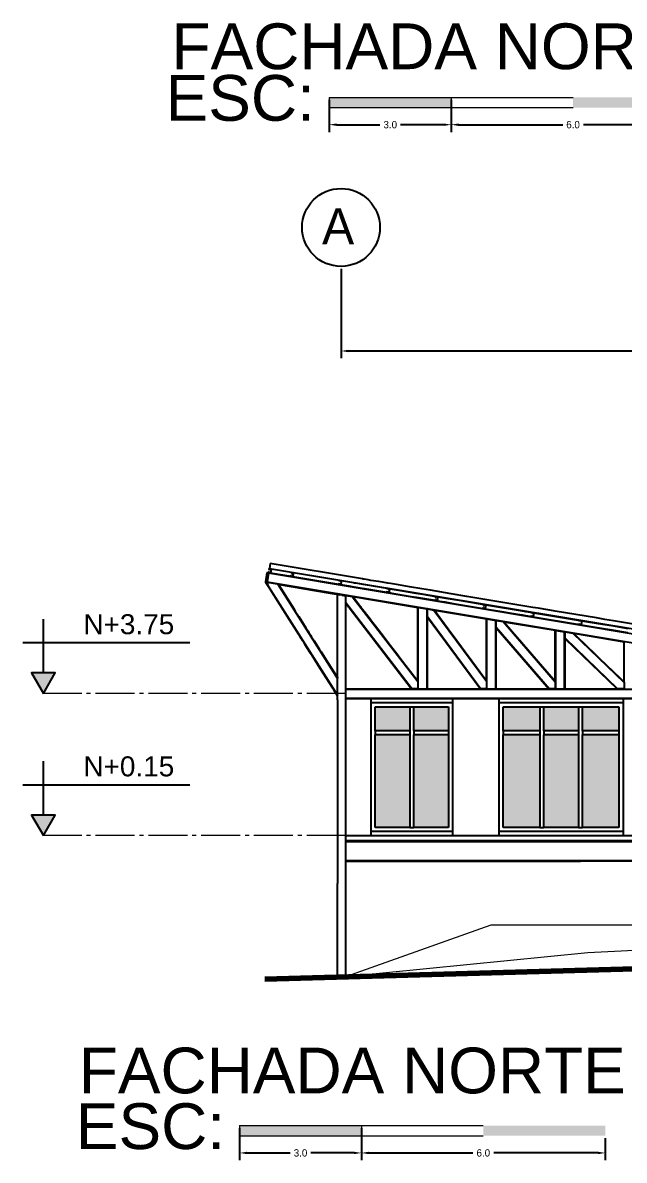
# Model space of a CAD drawing. Header units: metres. Extents: x -57 to 501, y 45 to 307.
# Drawn here: x 108.01 to 122.82, y 84.41 to 112.42 of the extents above; entities that cross this region are included whole.
import ezdxf

# ---------------------------------------------------------------- set-up
doc = ezdxf.new("R2010")
doc.units = ezdxf.units.M
doc.linetypes.add('ACAD_ISO04W100', pattern=[30, 24, -3, 0, -3])
doc.layers.add('Acotación', color=250, linetype='Continuous', lineweight=9)
doc.layers.add('Lámina', color=7, linetype='Continuous', lineweight=30)
doc.layers.add('atras', color=7, linetype='Continuous')
doc.styles.add('Anotativo', font='arial.ttf')
doc.dimstyles.get("Standard").update_dxf_attribs({"dimtxt": 0.18, "dimasz": 0.18, "dimexe": 0.18, "dimexo": 0.0625, "dimgap": 0.09, "dimtad": 0, "dimtih": 1, "dimtoh": 1, "dimdec": 1, "dimzin": 0, "dimdsep": 46, "dimtxsty": 'Standard', "dimcen": 0.09, "dimadec": 0, "dimazin": 0, "dimtfac": 1, "dimtdec": 1, "dimtofl": 0, "dimtmove": 0, "dimatfit": 3, "dimfxl": 1, "dimtolj": 1, "dimtzin": 0, "dimarcsym": 0})

# ---------------------------------------------------------------- blocks, each defined once
blk = doc.blocks.new('*D46')
at = {"layer": 'atras', "color": 0, "lineweight": -2, "transparency": 16777216}
for p, q in [((115.845, 106.359), (115.845, 104.159)), ((130.845, 106.359), (130.845, 104.159)), ((116.025, 104.339), (123.03, 104.339)), ((130.665, 104.339), (123.66, 104.339))]:
    blk.add_line(p, q, dxfattribs=at)
at = {"layer": 'atras', "color": 0, "transparency": 16777216}
for points in [[(116.025, 104.369), (116.025, 104.309), (115.845, 104.339)], [(130.665, 104.369), (130.665, 104.309), (130.845, 104.339)]]:
    blk.add_solid(points, dxfattribs=at)
at = {"layer": 'Defpoints', "color": 0, "transparency": 16777216}
for p in [(115.845, 106.422), (130.845, 106.422), (130.845, 104.339)]:
    blk.add_point(p, dxfattribs=at)
at = {"layer": 'atras', "color": 0, "transparency": 16777216, "insert": (123.345, 104.339), "char_height": 0.18, "attachment_point": 5}
blk.add_mtext('\\A1;15.0', dxfattribs=at)
blk = doc.blocks.new('*D88')
at = {"layer": 'Acotación', "color": 0, "lineweight": -2, "transparency": 16777216}
for p, q in [((115.557, 110.522), (115.557, 109.731)), ((118.557, 110.522), (118.557, 109.731)), ((115.737, 109.911), (116.802, 109.911)), ((118.377, 109.911), (117.312, 109.911))]:
    blk.add_line(p, q, dxfattribs=at)
at = {"layer": 'Acotación', "color": 0, "transparency": 16777216}
for points in [[(115.737, 109.941), (115.737, 109.881), (115.557, 109.911)], [(118.377, 109.941), (118.377, 109.881), (118.557, 109.911)]]:
    blk.add_solid(points, dxfattribs=at)
at = {"layer": 'Defpoints', "color": 0, "transparency": 16777216}
for p in [(115.557, 110.584), (118.557, 110.584), (118.557, 109.911)]:
    blk.add_point(p, dxfattribs=at)
at = {"layer": 'Acotación', "color": 0, "transparency": 16777216, "insert": (117.057, 109.911), "char_height": 0.18, "attachment_point": 5}
blk.add_mtext('\\A1;3.0', dxfattribs=at)
blk = doc.blocks.new('*D89')
at = {"layer": 'Acotación', "color": 0, "lineweight": -2, "transparency": 16777216}
for p, q in [((118.557, 110.272), (118.557, 109.731)), ((124.557, 110.272), (124.557, 109.731)), ((118.737, 109.911), (121.302, 109.911)), ((124.377, 109.911), (121.812, 109.911))]:
    blk.add_line(p, q, dxfattribs=at)
at = {"layer": 'Acotación', "color": 0, "transparency": 16777216}
for points in [[(118.737, 109.941), (118.737, 109.881), (118.557, 109.911)], [(124.377, 109.941), (124.377, 109.881), (124.557, 109.911)]]:
    blk.add_solid(points, dxfattribs=at)
at = {"layer": 'Defpoints', "color": 0, "transparency": 16777216}
for p in [(118.557, 110.334), (124.557, 110.334), (124.557, 109.911)]:
    blk.add_point(p, dxfattribs=at)
at = {"layer": 'Acotación', "color": 0, "transparency": 16777216, "insert": (121.557, 109.911), "char_height": 0.18, "attachment_point": 5}
blk.add_mtext('\\A1;6.0', dxfattribs=at)
blk = doc.blocks.new('*D90')
at = {"layer": 'Acotación', "color": 0, "lineweight": -2, "transparency": 16777216}
for p, q in [((113.348, 85.205), (113.348, 84.414)), ((116.348, 85.205), (116.348, 84.414)), ((113.528, 84.594), (114.593, 84.594)), ((116.168, 84.594), (115.103, 84.594))]:
    blk.add_line(p, q, dxfattribs=at)
at = {"layer": 'Acotación', "color": 0, "transparency": 16777216}
for points in [[(113.528, 84.624), (113.528, 84.564), (113.348, 84.594)], [(116.168, 84.624), (116.168, 84.564), (116.348, 84.594)]]:
    blk.add_solid(points, dxfattribs=at)
at = {"layer": 'Defpoints', "color": 0, "transparency": 16777216}
for p in [(113.348, 85.268), (116.348, 85.268), (116.348, 84.594)]:
    blk.add_point(p, dxfattribs=at)
at = {"layer": 'Acotación', "color": 0, "transparency": 16777216, "insert": (114.848, 84.594), "char_height": 0.18, "attachment_point": 5}
blk.add_mtext('\\A1;3.0', dxfattribs=at)
blk = doc.blocks.new('*D91')
at = {"layer": 'Acotación', "color": 0, "lineweight": -2, "transparency": 16777216}
for p, q in [((116.348, 84.955), (116.348, 84.414)), ((122.348, 84.955), (122.348, 84.414)), ((116.528, 84.594), (119.093, 84.594)), ((122.168, 84.594), (119.603, 84.594))]:
    blk.add_line(p, q, dxfattribs=at)
at = {"layer": 'Acotación', "color": 0, "transparency": 16777216}
for points in [[(116.528, 84.624), (116.528, 84.564), (116.348, 84.594)], [(122.168, 84.624), (122.168, 84.564), (122.348, 84.594)]]:
    blk.add_solid(points, dxfattribs=at)
at = {"layer": 'Defpoints', "color": 0, "transparency": 16777216}
for p in [(116.348, 85.018), (122.348, 85.018), (122.348, 84.594)]:
    blk.add_point(p, dxfattribs=at)
at = {"layer": 'Acotación', "color": 0, "transparency": 16777216, "insert": (119.348, 84.594), "char_height": 0.18, "attachment_point": 5}
blk.add_mtext('\\A1;6.0', dxfattribs=at)

msp = doc.modelspace()

# ---------------------------------------------------------------- hatches: boundary and pattern name
h = msp.add_hatch(color=256)
h.dxf.hatch_style = 1
h.set_gradient(color1=(147, 149, 152), name='HEMISPHERICAL')
h.paths.add_polyline_path([(117.537, 95.581), (116.687, 95.581), (116.687, 94.987), (117.537, 94.987)])
h.paths.add_polyline_path([(118.487, 95.581), (117.637, 95.581), (117.637, 94.987), (118.487, 94.987)])
h.paths.add_polyline_path([(117.537, 94.887), (116.687, 94.887), (116.687, 92.607), (117.537, 92.607)])
h.paths.add_polyline_path([(118.487, 94.887), (117.637, 94.887), (117.637, 92.607), (118.487, 92.607)])
h.paths.add_polyline_path([(120.737, 95.581), (119.837, 95.581), (119.837, 94.987), (120.737, 94.987)])
h.paths.add_polyline_path([(121.687, 95.581), (120.837, 95.581), (120.837, 94.987), (121.687, 94.987)])
h.paths.add_polyline_path([(122.687, 95.581), (121.787, 95.581), (121.787, 94.987), (122.687, 94.987)])
h.paths.add_polyline_path([(120.737, 94.887), (119.837, 94.887), (119.837, 92.607), (120.737, 92.607)])
h.paths.add_polyline_path([(121.687, 94.887), (120.837, 94.887), (120.837, 92.607), (121.687, 92.607)])
h.paths.add_polyline_path([(122.687, 94.887), (121.787, 94.887), (121.787, 92.607), (122.687, 92.607)])
h.paths.add_polyline_path([(124.937, 95.581), (124.037, 95.581), (124.037, 94.987), (124.937, 94.987)])
h.paths.add_polyline_path([(124.937, 94.887), (124.037, 94.887), (124.037, 92.607), (124.937, 92.607)])
h.paths.add_polyline_path([(125.887, 95.581), (125.037, 95.581), (125.037, 94.987), (125.887, 94.987)])
h.paths.add_polyline_path([(125.887, 94.887), (125.037, 94.887), (125.037, 92.607), (125.887, 92.607)])
h.paths.add_polyline_path([(126.887, 95.581), (125.987, 95.581), (125.987, 94.987), (126.887, 94.987)])
h.paths.add_polyline_path([(126.887, 94.887), (125.987, 94.887), (125.987, 92.607), (126.887, 92.607)])
h.paths.add_polyline_path([(129.087, 95.581), (128.237, 95.581), (128.237, 94.987), (129.087, 94.987)])
h.paths.add_polyline_path([(129.087, 94.887), (128.237, 94.887), (128.237, 92.607), (129.087, 92.607)])
h.paths.add_polyline_path([(130.037, 95.581), (129.187, 95.581), (129.187, 94.987), (130.037, 94.987)])
h.paths.add_polyline_path([(130.037, 94.887), (129.187, 94.887), (129.187, 92.607), (130.037, 92.607)])
at = {"layer": 'Acotación'}
h = msp.add_hatch(color=256, dxfattribs=at)
h.dxf.hatch_style = 1
h.paths.add_polyline_path([(118.557, 110.584), (115.557, 110.584), (115.557, 110.334), (118.557, 110.334)])
h.paths.add_polyline_path([(124.557, 110.584), (121.557, 110.584), (121.557, 110.334), (124.557, 110.334)])
h = msp.add_hatch(color=256, dxfattribs=at)
h.dxf.hatch_style = 1
h.paths.add_polyline_path([(116.348, 85.268), (113.348, 85.268), (113.348, 85.018), (116.348, 85.018)])
h.paths.add_polyline_path([(122.348, 85.268), (119.348, 85.268), (119.348, 85.018), (122.348, 85.018)])
at = {"layer": 'atras', "true_color": 0x939598}
h = msp.add_hatch(color=252, dxfattribs=at)
h.dxf.hatch_style = 1
h.paths.add_polyline_path([(108.812, 96.414), (108.227, 96.414), (108.52, 95.907)])
h = msp.add_hatch(color=252, dxfattribs=at)
h.dxf.hatch_style = 1
h.paths.add_polyline_path([(108.812, 92.914), (108.227, 92.914), (108.52, 92.407)])

# ---------------------------------------------------------------- linework, layer by layer
at = {"color": 251, "true_color": 0x636466}
for p, q in [((114.022, 98.873), (113.986, 98.655)), ((114.024, 98.882), (114.022, 98.873)), ((114.022, 98.873), (114.061, 98.866)), ((114.024, 98.882), (114.063, 98.876)), ((114.061, 98.866), (114.026, 98.655)), ((114.062, 98.873), (114.061, 98.866)), ((114.063, 98.876), (114.062, 98.873)), ((114.062, 98.873), (131.169, 96.021)), ((114.064, 98.882), (114.063, 98.876)), ((114.064, 98.882), (114.068, 98.907)), ((114.113, 98.874), (114.064, 98.882)), ((114.073, 98.906), (114.068, 98.907)), ((114.07, 98.886), (114.073, 98.906)), ((114.109, 98.88), (114.07, 98.886)), ((114.076, 98.956), (114.08, 98.981)), ((114.076, 98.956), (114.081, 98.955)), ((114.081, 98.987), (114.08, 98.981)), ((114.08, 98.981), (114.13, 98.973)), ((114.101, 99.105), (114.081, 98.987)), ((114.101, 99.105), (114.081, 98.987)), ((114.101, 99.105), (114.081, 98.987)), ((114.101, 99.105), (114.081, 98.987)), ((114.081, 98.987), (131.303, 96.116)), ((114.081, 98.955), (114.084, 98.975)), ((114.084, 98.975), (114.124, 98.969)), ((116.37, 98.727), (114.101, 99.105)), ((114.124, 98.969), (114.109, 98.88)), ((114.13, 98.973), (114.113, 98.874)), ((114.113, 98.874), (114.608, 98.792)), ((114.13, 98.973), (114.624, 98.89)), ((114.62, 98.866), (114.624, 98.89)), ((114.62, 98.866), (114.625, 98.865)), ((114.624, 98.89), (114.674, 98.882)), ((114.625, 98.865), (114.629, 98.884)), ((114.629, 98.884), (114.668, 98.878)), ((114.668, 98.878), (114.653, 98.789)), ((114.674, 98.882), (114.657, 98.783)), ((114.674, 98.882), (115.808, 98.693)), ((113.986, 98.655), (113.984, 98.646)), ((113.984, 98.646), (114.026, 98.639)), ((113.984, 98.645), (114.048, 98.546)), ((113.997, 98.643), (113.984, 98.645)), ((113.984, 98.645), (113.984, 98.645)), ((113.984, 98.645), (113.984, 98.645)), ((113.984, 98.645), (113.984, 98.645)), ((113.984, 98.645), (113.984, 98.645)), ((113.984, 98.645), (113.984, 98.645)), ((113.984, 98.645), (113.984, 98.645)), ((113.986, 98.655), (114.025, 98.649)), ((114.026, 98.638), (113.997, 98.643)), ((113.997, 98.643), (114.041, 98.575)), ((113.997, 98.643), (115.762, 95.863)), ((114.025, 98.649), (114.024, 98.646)), ((114.024, 98.646), (114.035, 98.644)), ((114.024, 98.646), (114.026, 98.639)), ((114.026, 98.655), (114.025, 98.649)), ((114.026, 98.655), (129.829, 96.021)), ((114.026, 98.639), (114.026, 98.638)), ((114.026, 98.638), (114.041, 98.575)), ((114.035, 98.644), (114.27, 98.605)), ((114.27, 98.605), (114.281, 98.603)), ((114.281, 98.603), (115.763, 98.356)), ((114.281, 98.603), (114.282, 98.596)), ((114.289, 98.594), (114.282, 98.596)), ((114.282, 98.596), (115.575, 98.38)), ((114.282, 98.596), (114.282, 98.596)), ((114.302, 98.592), (114.289, 98.594)), ((114.289, 98.594), (115.762, 96.274)), ((114.302, 98.592), (114.688, 97.984)), ((114.608, 98.792), (114.612, 98.816)), ((114.657, 98.783), (114.608, 98.792)), ((114.617, 98.815), (114.612, 98.816)), ((114.614, 98.796), (114.617, 98.815)), ((114.653, 98.789), (114.614, 98.796)), ((114.657, 98.783), (115.792, 98.594)), ((115.792, 98.594), (115.796, 98.619)), ((115.841, 98.586), (115.792, 98.594)), ((115.801, 98.618), (115.796, 98.619)), ((115.797, 98.598), (115.801, 98.618)), ((115.837, 98.592), (115.797, 98.598)), ((115.804, 98.668), (115.808, 98.693)), ((115.804, 98.668), (115.809, 98.667)), ((115.808, 98.693), (115.857, 98.685)), ((115.809, 98.667), (115.812, 98.687)), ((115.812, 98.687), (115.852, 98.681)), ((115.852, 98.681), (115.837, 98.592)), ((115.857, 98.685), (115.841, 98.586)), ((115.841, 98.586), (115.985, 98.562)), ((115.857, 98.685), (116.156, 98.635)), ((116.156, 98.635), (116.164, 98.634)), ((116.164, 98.634), (116.206, 98.627)), ((116.206, 98.627), (116.294, 98.612)), ((116.294, 98.612), (116.378, 98.598)), ((116.387, 98.724), (116.37, 98.727)), ((116.378, 98.598), (116.543, 98.57)), ((116.416, 98.719), (116.387, 98.724)), ((116.516, 98.702), (116.416, 98.719)), ((116.576, 98.692), (116.516, 98.702)), ((116.765, 98.661), (116.576, 98.692)), ((116.868, 98.644), (116.765, 98.661)), ((116.998, 98.622), (116.868, 98.644)), ((117.062, 98.611), (116.998, 98.622)), ((117.256, 98.579), (117.062, 98.611)), ((114.041, 98.575), (114.048, 98.546)), ((114.048, 98.546), (114.469, 97.881)), ((115.575, 98.38), (115.627, 98.372)), ((115.627, 98.372), (115.683, 98.362)), ((115.683, 98.362), (115.762, 98.349)), ((115.762, 98.349), (115.763, 98.356)), ((115.762, 98.346), (115.762, 98.349)), ((115.762, 98.346), (115.762, 98.346)), ((115.762, 98.304), (115.762, 98.346)), ((115.762, 98.346), (115.802, 98.339)), ((115.762, 98.252), (115.762, 98.304)), ((115.964, 98.322), (115.763, 98.356)), ((115.812, 98.337), (115.802, 98.339)), ((115.802, 98.339), (115.802, 98.339)), ((115.862, 98.329), (115.812, 98.337)), ((115.862, 98.329), (115.962, 98.312)), ((115.962, 98.312), (115.964, 98.322)), ((115.962, 98.144), (115.962, 98.312)), ((115.964, 98.322), (116.123, 98.296)), ((115.985, 98.562), (115.988, 98.562)), ((115.988, 98.562), (116.039, 98.553)), ((116.039, 98.553), (116.118, 98.54)), ((116.118, 98.54), (116.22, 98.523)), ((116.22, 98.523), (116.367, 98.498)), ((116.367, 98.498), (116.531, 98.471)), ((116.531, 98.471), (116.629, 98.455)), ((116.543, 98.57), (116.68, 98.548)), ((116.629, 98.455), (116.727, 98.438)), ((116.68, 98.548), (116.792, 98.529)), ((116.727, 98.438), (116.872, 98.414)), ((116.792, 98.529), (116.875, 98.515)), ((116.872, 98.414), (116.975, 98.397)), ((116.875, 98.515), (116.992, 98.496)), ((116.975, 98.397), (116.979, 98.422)), ((117.025, 98.389), (116.975, 98.397)), ((116.984, 98.421), (116.979, 98.422)), ((116.981, 98.401), (116.984, 98.421)), ((117.013, 98.396), (116.981, 98.401)), ((116.988, 98.471), (116.992, 98.496)), ((116.988, 98.471), (116.993, 98.47)), ((116.992, 98.496), (117.041, 98.487)), ((116.993, 98.47), (116.996, 98.49)), ((116.996, 98.49), (117.034, 98.484)), ((117.021, 98.395), (117.013, 98.396)), ((117.022, 98.4), (117.021, 98.395)), ((117.035, 98.483), (117.022, 98.4)), ((117.027, 98.403), (117.025, 98.389)), ((117.025, 98.389), (117.139, 98.37)), ((117.041, 98.486), (117.027, 98.403)), ((117.034, 98.484), (117.035, 98.483)), ((117.041, 98.487), (117.041, 98.486)), ((117.041, 98.487), (117.043, 98.487)), ((117.043, 98.487), (117.157, 98.468)), ((117.139, 98.37), (117.567, 98.298)), ((117.157, 98.468), (117.313, 98.442)), ((117.347, 98.564), (117.256, 98.579)), ((117.313, 98.442), (117.686, 98.38)), ((117.532, 98.533), (117.347, 98.564)), ((117.835, 98.482), (117.532, 98.533)), ((117.686, 98.38), (117.857, 98.351)), ((118.046, 98.447), (117.835, 98.482)), ((117.857, 98.351), (118.176, 98.298)), ((118.559, 98.362), (118.046, 98.447)), ((118.941, 98.298), (118.559, 98.362)), ((115.762, 98.076), (115.762, 98.252)), ((115.762, 98.06), (115.762, 98.076)), ((115.762, 97.938), (115.762, 98.06)), ((115.962, 98.128), (115.962, 98.144)), ((115.962, 98.144), (117.595, 96.021)), ((115.962, 96.021), (115.962, 98.128)), ((115.962, 98.128), (116.032, 98.037)), ((116.032, 98.037), (116.042, 98.024)), ((116.123, 98.296), (117.735, 96.202)), ((116.123, 98.296), (116.137, 98.293)), ((116.137, 98.293), (117.735, 98.027)), ((116.137, 98.293), (116.143, 98.286)), ((116.143, 98.286), (116.151, 98.276)), ((116.151, 98.276), (116.173, 98.247)), ((116.173, 98.247), (116.226, 98.178)), ((116.226, 98.178), (116.25, 98.147)), ((116.25, 98.147), (116.325, 98.05)), ((116.325, 98.05), (116.336, 98.035)), ((116.336, 98.035), (116.413, 97.935)), ((117.567, 98.298), (117.706, 98.275)), ((117.706, 98.275), (118.159, 98.2)), ((117.744, 98.026), (117.735, 98.027)), ((117.735, 98.02), (117.735, 98.027)), ((117.744, 96.021), (117.744, 98.026)), ((117.744, 98.026), (117.965, 97.989)), ((118.159, 98.2), (118.163, 98.224)), ((118.208, 98.191), (118.159, 98.2)), ((118.168, 98.224), (118.163, 98.224)), ((118.165, 98.204), (118.168, 98.224)), ((118.204, 98.197), (118.165, 98.204)), ((118.171, 98.274), (118.176, 98.298)), ((118.171, 98.274), (118.176, 98.273)), ((118.176, 98.298), (118.225, 98.29)), ((118.176, 98.273), (118.18, 98.293)), ((118.18, 98.293), (118.219, 98.286)), ((118.219, 98.286), (118.204, 98.197)), ((118.225, 98.29), (118.208, 98.191)), ((118.208, 98.191), (118.401, 98.159)), ((118.225, 98.29), (118.471, 98.249)), ((118.401, 98.159), (118.602, 98.126)), ((118.471, 98.249), (118.752, 98.202)), ((118.602, 98.126), (119.343, 98.002)), ((118.752, 98.202), (119.359, 98.101)), ((120.568, 98.027), (118.941, 98.298)), ((119.343, 98.002), (119.347, 98.027)), ((119.352, 98.026), (119.347, 98.027)), ((119.348, 98.007), (119.352, 98.026)), ((119.355, 98.076), (119.359, 98.101)), ((119.355, 98.076), (119.36, 98.076)), ((119.359, 98.101), (119.408, 98.093)), ((119.36, 98.076), (119.363, 98.095)), ((119.363, 98.095), (119.403, 98.089)), ((119.403, 98.089), (119.388, 98)), ((119.408, 98.093), (119.392, 97.994)), ((119.408, 98.093), (120.355, 97.935)), ((120.7, 98.005), (120.568, 98.027)), ((114.469, 97.881), (114.482, 97.861)), ((114.482, 97.861), (114.491, 97.846)), ((114.491, 97.846), (114.569, 97.724)), ((114.688, 97.984), (114.701, 97.964)), ((114.701, 97.964), (114.702, 97.962)), ((114.702, 97.962), (114.719, 97.935)), ((114.719, 97.935), (114.784, 97.833)), ((114.784, 97.833), (114.803, 97.804)), ((114.803, 97.804), (114.911, 97.633)), ((115.762, 97.935), (115.762, 97.938)), ((115.762, 97.938), (115.762, 97.938)), ((115.762, 97.735), (115.762, 97.935)), ((116.042, 98.024), (117.583, 96.021)), ((116.413, 97.935), (116.559, 97.746)), ((116.559, 97.746), (116.598, 97.694)), ((117.735, 96.218), (117.735, 98.02)), ((117.965, 96.021), (117.965, 97.989)), ((117.975, 97.987), (117.965, 97.989)), ((117.975, 97.802), (117.967, 97.796)), ((117.967, 97.796), (117.975, 97.785)), ((117.975, 97.802), (117.975, 97.987)), ((117.975, 97.987), (118.131, 97.961)), ((117.975, 97.802), (119.29, 96.021)), ((117.975, 97.785), (117.975, 97.802)), ((117.975, 97.785), (119.278, 96.021)), ((117.975, 97.748), (117.975, 97.785)), ((117.975, 97.731), (117.975, 97.748)), ((118.131, 97.961), (119.427, 96.207)), ((118.131, 97.961), (118.145, 97.959)), ((118.145, 97.959), (119.427, 97.745)), ((118.145, 97.959), (118.15, 97.951)), ((118.15, 97.951), (118.162, 97.935)), ((118.162, 97.935), (118.179, 97.913)), ((118.179, 97.913), (118.191, 97.897)), ((118.191, 97.897), (118.484, 97.5)), ((119.392, 97.994), (119.343, 98.002)), ((119.388, 98), (119.348, 98.007)), ((119.392, 97.994), (119.747, 97.935)), ((119.437, 97.743), (119.427, 97.745)), ((119.427, 97.738), (119.427, 97.745)), ((119.747, 97.935), (120.13, 97.871)), ((120.13, 97.871), (120.301, 97.843)), ((120.301, 97.843), (120.478, 97.813)), ((120.355, 97.935), (120.389, 97.929)), ((120.389, 97.929), (120.517, 97.908)), ((120.478, 97.813), (120.526, 97.805)), ((120.517, 97.908), (120.543, 97.904)), ((120.526, 97.805), (120.531, 97.83)), ((120.576, 97.797), (120.526, 97.805)), ((120.535, 97.829), (120.531, 97.83)), ((120.532, 97.809), (120.535, 97.829)), ((120.572, 97.803), (120.532, 97.809)), ((120.539, 97.879), (120.543, 97.904)), ((120.539, 97.879), (120.544, 97.878)), ((120.543, 97.904), (120.592, 97.896)), ((120.544, 97.878), (120.547, 97.898)), ((120.547, 97.898), (120.564, 97.895)), ((120.564, 97.895), (120.586, 97.891)), ((120.586, 97.891), (120.572, 97.803)), ((120.592, 97.896), (120.576, 97.797)), ((120.576, 97.797), (121.665, 97.615)), ((120.592, 97.896), (121.727, 97.706)), ((120.746, 97.997), (120.7, 98.005)), ((121.078, 97.942), (120.746, 97.997)), ((121.12, 97.935), (121.078, 97.942)), ((122.133, 97.766), (121.12, 97.935)), ((122.338, 97.732), (122.133, 97.766)), ((114.569, 97.724), (114.607, 97.664)), ((114.607, 97.664), (114.698, 97.52)), ((114.698, 97.52), (114.795, 97.368)), ((114.911, 97.633), (114.982, 97.522)), ((114.982, 97.522), (115.029, 97.447)), ((115.762, 97.723), (115.762, 97.735)), ((115.762, 97.429), (115.762, 97.723)), ((116.598, 97.694), (116.69, 97.575)), ((116.69, 97.575), (116.891, 97.314)), ((117.975, 97.665), (117.975, 97.731)), ((117.975, 97.385), (117.975, 97.665)), ((118.484, 97.5), (118.608, 97.331)), ((119.427, 96.223), (119.427, 97.738)), ((119.437, 96.021), (119.437, 97.743)), ((119.437, 97.743), (119.657, 97.707)), ((119.657, 96.021), (119.657, 97.707)), ((119.667, 97.705), (119.657, 97.707)), ((119.667, 97.536), (119.667, 97.705)), ((119.667, 97.705), (119.837, 97.677)), ((119.667, 97.521), (119.667, 97.536)), ((119.667, 97.536), (120.974, 96.021)), ((119.667, 97.521), (120.961, 96.021)), ((119.667, 97.49), (119.667, 97.521)), ((119.667, 97.475), (119.667, 97.49)), ((119.667, 97.041), (119.667, 97.475)), ((119.837, 97.677), (121.12, 96.19)), ((119.837, 97.677), (119.852, 97.674)), ((119.852, 97.674), (121.12, 97.463)), ((119.852, 97.674), (119.859, 97.666)), ((119.859, 97.666), (120.069, 97.423)), ((121.665, 97.615), (121.71, 97.608)), ((121.71, 97.608), (121.714, 97.631)), ((121.759, 97.6), (121.71, 97.608)), ((121.717, 97.632), (121.714, 97.633)), ((121.714, 97.631), (121.714, 97.633)), ((121.716, 97.612), (121.719, 97.632)), ((121.755, 97.605), (121.716, 97.612)), ((121.719, 97.632), (121.717, 97.632)), ((121.722, 97.682), (121.727, 97.706)), ((121.722, 97.682), (121.727, 97.681)), ((121.727, 97.706), (121.776, 97.698)), ((121.727, 97.681), (121.731, 97.701)), ((121.731, 97.701), (121.77, 97.694)), ((121.762, 97.647), (121.755, 97.605)), ((121.768, 97.648), (121.759, 97.6)), ((121.759, 97.6), (122.053, 97.551)), ((121.77, 97.694), (121.762, 97.647)), ((121.776, 97.698), (121.768, 97.648)), ((121.776, 97.698), (121.872, 97.682)), ((121.872, 97.682), (122.179, 97.631)), ((122.053, 97.551), (122.466, 97.482)), ((122.179, 97.631), (122.506, 97.577)), ((122.556, 97.696), (122.338, 97.732)), ((122.466, 97.482), (122.894, 97.411)), ((122.506, 97.577), (122.91, 97.509)), ((123.705, 97.504), (122.556, 97.696)), ((114.795, 97.368), (114.83, 97.313)), ((114.83, 97.313), (114.862, 97.263)), ((114.862, 97.263), (114.892, 97.214)), ((114.892, 97.214), (114.911, 97.185)), ((114.911, 97.185), (114.958, 97.111)), ((115.029, 97.447), (115.054, 97.407)), ((115.054, 97.407), (115.098, 97.338)), ((115.098, 97.338), (115.114, 97.313)), ((115.114, 97.313), (115.185, 97.201)), ((115.185, 97.201), (115.318, 96.991)), ((115.762, 97.235), (115.762, 97.429)), ((115.762, 96.935), (115.762, 97.235)), ((116.891, 97.314), (117.031, 97.133)), ((117.975, 97.14), (117.975, 97.385)), ((118.608, 97.331), (118.901, 96.935)), ((120.069, 97.423), (120.287, 97.171)), ((121.12, 97.463), (121.129, 97.461)), ((121.12, 97.456), (121.12, 97.463)), ((121.12, 96.205), (121.12, 97.456)), ((121.129, 96.021), (121.129, 97.461)), ((121.129, 97.461), (121.35, 97.425)), ((121.35, 96.021), (121.35, 97.425)), ((121.35, 97.425), (121.36, 97.423)), ((121.36, 97.27), (121.36, 97.423)), ((121.36, 97.423), (121.551, 97.391)), ((121.36, 97.256), (121.36, 97.27)), ((121.36, 97.27), (122.653, 96.021)), ((121.36, 97.256), (122.639, 96.021)), ((121.36, 97.231), (121.36, 97.256)), ((121.36, 97.218), (121.36, 97.231)), ((121.36, 97.109), (121.36, 97.218)), ((121.551, 97.391), (122.812, 96.175)), ((121.551, 97.391), (121.568, 97.388)), ((121.568, 97.388), (122.812, 97.181)), ((121.568, 97.388), (121.577, 97.38)), ((121.577, 97.38), (121.66, 97.3)), ((121.66, 97.3), (122.093, 96.882)), ((114.958, 97.111), (115.07, 96.935)), ((115.07, 96.935), (115.109, 96.873)), ((115.318, 96.991), (115.354, 96.935)), ((115.354, 96.935), (115.412, 96.843)), ((115.762, 96.778), (115.762, 96.935)), ((117.031, 97.133), (117.183, 96.935)), ((117.183, 96.935), (117.218, 96.889)), ((117.975, 96.935), (117.975, 97.14)), ((117.975, 96.219), (117.975, 96.935)), ((118.901, 96.935), (119.065, 96.713)), ((119.667, 96.971), (119.667, 97.041)), ((119.667, 96.031), (119.667, 96.971)), ((120.287, 97.171), (120.701, 96.69)), ((121.36, 96.613), (121.36, 97.109)), ((122.812, 97.181), (122.822, 97.179)), ((122.812, 97.174), (122.812, 97.181)), ((122.812, 96.188), (122.812, 97.174)), ((115.109, 96.873), (115.113, 96.867)), ((115.113, 96.867), (115.126, 96.846)), ((115.126, 96.846), (115.325, 96.533)), ((115.412, 96.843), (115.537, 96.647)), ((115.537, 96.647), (115.758, 96.299)), ((115.762, 96.767), (115.762, 96.778)), ((115.762, 96.307), (115.762, 96.767)), ((117.218, 96.889), (117.304, 96.778)), ((117.304, 96.778), (117.695, 96.27)), ((119.065, 96.713), (119.387, 96.277)), ((120.701, 96.69), (120.91, 96.448)), ((122.093, 96.882), (122.211, 96.768)), ((122.211, 96.768), (122.716, 96.281)), ((115.325, 96.533), (115.633, 96.048)), ((120.91, 96.448), (121.08, 96.251)), ((121.36, 96.021), (121.36, 96.613)), ((115.758, 96.299), (115.762, 96.292)), ((115.762, 96.292), (115.762, 96.307)), ((115.762, 96.274), (115.762, 96.292)), ((115.762, 95.863), (115.762, 96.274)), ((117.695, 96.27), (117.704, 96.257)), ((117.704, 96.257), (117.735, 96.218)), ((117.735, 96.218), (117.735, 96.202)), ((117.735, 96.202), (117.735, 96.021)), ((117.975, 96.021), (117.975, 96.219)), ((119.387, 96.277), (119.397, 96.264)), ((119.397, 96.264), (119.427, 96.223)), ((119.427, 96.223), (119.427, 96.207)), ((119.427, 96.207), (119.427, 96.021)), ((121.08, 96.251), (121.089, 96.24)), ((121.089, 96.24), (121.12, 96.205)), ((121.12, 96.205), (121.12, 96.19)), ((121.12, 96.19), (121.12, 96.021)), ((122.716, 96.281), (122.772, 96.227)), ((122.772, 96.227), (122.782, 96.217)), ((122.782, 96.217), (122.812, 96.188)), ((122.812, 96.188), (122.812, 96.175)), ((122.812, 96.175), (122.812, 96.021)), ((115.633, 96.048), (115.67, 95.989)), ((115.67, 95.989), (115.704, 95.935)), ((115.704, 95.935), (115.762, 95.844)), ((115.762, 95.844), (115.762, 95.863)), ((115.762, 95.803), (115.762, 95.844)), ((115.762, 95.75), (115.762, 95.803)), ((115.962, 96.021), (116.032, 96.021)), ((115.962, 96.012), (115.962, 96.021)), ((115.962, 96.012), (130.762, 96.012)), ((115.962, 95.791), (115.962, 96.012)), ((115.962, 95.791), (130.762, 95.791)), ((115.962, 95.781), (115.962, 95.791)), ((116.032, 96.021), (116.042, 96.021)), ((116.042, 96.021), (117.342, 96.021)), ((117.342, 96.021), (117.537, 96.021)), ((117.537, 96.021), (117.543, 96.021)), ((117.542, 96.023), (117.543, 96.021)), ((117.555, 96.021), (117.543, 96.021)), ((117.583, 96.021), (117.555, 96.021)), ((117.595, 96.021), (117.583, 96.021)), ((117.735, 96.021), (117.595, 96.021)), ((117.735, 96.021), (117.744, 96.021)), ((117.744, 96.021), (117.965, 96.021)), ((117.965, 96.021), (117.975, 96.021)), ((117.975, 96.021), (119.238, 96.021)), ((119.25, 96.021), (119.238, 96.021)), ((119.278, 96.021), (119.25, 96.021)), ((119.29, 96.021), (119.278, 96.021)), ((119.427, 96.021), (119.29, 96.021)), ((119.427, 96.021), (119.437, 96.021)), ((119.437, 96.021), (119.657, 96.021)), ((119.657, 96.021), (119.667, 96.021)), ((119.667, 96.021), (119.667, 96.031)), ((119.667, 96.021), (119.751, 96.021)), ((119.751, 96.021), (120.921, 96.021)), ((120.934, 96.021), (120.921, 96.021)), ((120.961, 96.021), (120.934, 96.021)), ((120.974, 96.021), (120.961, 96.021)), ((121.12, 96.021), (120.974, 96.021)), ((121.12, 96.021), (121.129, 96.021)), ((121.129, 96.021), (121.35, 96.021)), ((121.35, 96.021), (121.36, 96.021)), ((121.36, 96.021), (122.099, 96.021)), ((122.099, 96.021), (122.243, 96.021)), ((122.243, 96.021), (122.599, 96.021)), ((122.613, 96.021), (122.599, 96.021)), ((122.639, 96.021), (122.613, 96.021)), ((122.653, 96.021), (122.639, 96.021)), ((122.812, 96.021), (122.653, 96.021)), ((122.812, 96.021), (122.822, 96.021)), ((115.762, 95.75), (115.762, 95.585)), ((115.762, 95.585), (115.762, 95.552)), ((115.762, 95.552), (115.762, 94.382)), ((115.962, 95.781), (130.762, 95.781)), ((115.962, 95.777), (115.962, 95.781)), ((116.587, 95.777), (115.962, 95.777)), ((115.962, 92.407), (115.962, 95.777)), ((116.587, 95.681), (116.587, 95.777)), ((116.587, 95.681), (118.587, 95.681)), ((116.587, 92.507), (116.587, 95.681)), ((116.687, 94.987), (116.687, 95.581)), ((116.687, 95.581), (117.537, 95.581)), ((117.537, 95.581), (117.637, 95.581)), ((117.537, 95.581), (117.537, 94.987)), ((117.637, 94.987), (117.637, 95.581)), ((117.637, 95.581), (118.487, 95.581)), ((118.487, 95.581), (118.487, 94.987)), ((119.737, 95.777), (118.587, 95.777)), ((118.587, 95.777), (118.587, 95.681)), ((118.587, 95.681), (118.587, 92.507)), ((119.737, 95.681), (119.737, 95.777)), ((119.737, 92.507), (119.737, 95.681)), ((119.737, 95.681), (122.787, 95.681)), ((119.837, 94.987), (119.837, 95.581)), ((119.837, 95.581), (120.737, 95.581)), ((120.737, 95.581), (120.837, 95.581)), ((120.737, 95.581), (120.737, 94.987)), ((120.837, 95.581), (121.687, 95.581)), ((120.837, 94.987), (120.837, 95.581)), ((121.687, 95.581), (121.787, 95.581)), ((121.687, 95.581), (121.687, 94.987)), ((121.787, 94.987), (121.787, 95.581)), ((121.787, 95.581), (122.687, 95.581)), ((122.687, 95.581), (122.687, 94.987)), ((123.937, 95.777), (122.787, 95.777)), ((122.787, 95.777), (122.787, 95.681)), ((122.787, 95.681), (122.787, 92.507)), ((117.537, 94.987), (116.687, 94.987)), ((116.687, 94.987), (116.687, 94.887)), ((117.537, 94.987), (117.537, 94.887)), ((118.487, 94.987), (117.637, 94.987)), ((117.637, 94.987), (117.637, 94.887)), ((118.487, 94.987), (118.487, 94.887)), ((120.737, 94.987), (119.837, 94.987)), ((119.837, 94.987), (119.837, 94.887)), ((120.737, 94.987), (120.737, 94.887)), ((121.687, 94.987), (120.837, 94.987)), ((120.837, 94.987), (120.837, 94.887)), ((121.687, 94.987), (121.687, 94.887)), ((122.687, 94.987), (121.787, 94.987)), ((121.787, 94.987), (121.787, 94.887)), ((122.687, 94.987), (122.687, 94.887)), ((117.537, 94.887), (116.687, 94.887)), ((116.687, 92.607), (116.687, 94.887)), ((117.537, 94.887), (117.537, 92.607)), ((118.487, 94.887), (117.637, 94.887)), ((117.637, 92.607), (117.637, 94.887)), ((118.487, 94.887), (118.487, 92.607)), ((120.737, 94.887), (119.837, 94.887)), ((119.837, 92.607), (119.837, 94.887)), ((120.737, 94.887), (120.737, 92.607)), ((121.687, 94.887), (120.837, 94.887)), ((120.837, 92.607), (120.837, 94.887)), ((121.687, 94.887), (121.687, 92.607)), ((122.687, 94.887), (121.787, 94.887)), ((121.787, 92.607), (121.787, 94.887)), ((122.687, 94.887), (122.687, 92.607)), ((115.762, 94.382), (115.762, 93.935)), ((115.762, 93.935), (115.762, 93.683)), ((115.762, 93.683), (115.762, 93.065)), ((115.762, 93.065), (115.762, 92.935)), ((115.762, 92.935), (115.762, 92.868)), ((115.762, 92.868), (115.762, 92.715)), ((115.762, 92.715), (115.762, 92.513)), ((115.762, 92.513), (115.762, 92.281)), ((118.587, 92.507), (116.587, 92.507)), ((116.587, 92.407), (116.587, 92.507)), ((117.537, 92.607), (116.687, 92.607)), ((117.537, 92.607), (117.637, 92.607)), ((118.487, 92.607), (117.637, 92.607)), ((118.587, 92.507), (118.587, 92.407)), ((122.787, 92.507), (119.737, 92.507)), ((119.737, 92.407), (119.737, 92.507)), ((120.737, 92.607), (119.837, 92.607)), ((120.737, 92.607), (120.837, 92.607)), ((121.687, 92.607), (120.837, 92.607)), ((121.687, 92.607), (121.787, 92.607)), ((122.687, 92.607), (121.787, 92.607)), ((122.787, 92.507), (122.787, 92.407)), ((115.762, 92.407), (115.762, 92.287)), ((115.762, 92.407), (115.762, 92.287)), ((115.762, 92.287), (115.762, 92.281)), ((115.762, 92.287), (115.762, 92.281)), ((115.762, 92.281), (115.762, 92.238)), ((115.762, 92.238), (115.762, 91.272)), ((115.962, 92.407), (116.587, 92.407)), ((115.962, 92.287), (115.962, 92.407)), ((115.962, 92.287), (130.762, 92.287)), ((115.962, 92.281), (115.962, 92.287)), ((115.962, 92.265), (115.962, 92.281)), ((115.962, 92.281), (130.762, 92.281)), ((115.962, 91.797), (115.962, 92.265)), ((115.962, 92.265), (117.784, 92.265)), ((116.587, 92.407), (118.587, 92.407)), ((117.784, 92.265), (117.79, 92.265)), ((117.79, 92.265), (119.609, 92.265)), ((118.587, 92.407), (119.737, 92.407)), ((119.609, 92.265), (119.615, 92.265)), ((119.615, 92.265), (121.434, 92.265)), ((119.737, 92.407), (122.787, 92.407)), ((121.434, 92.265), (121.44, 92.265)), ((121.44, 92.265), (125.284, 92.265)), ((122.787, 92.407), (123.937, 92.407)), ((115.962, 91.781), (115.962, 91.797)), ((115.962, 91.797), (129.431, 91.797)), ((115.962, 91.781), (116.046, 91.781)), ((115.962, 91.557), (115.962, 91.781)), ((116.046, 91.781), (116.053, 91.781)), ((116.053, 91.781), (116.497, 91.781)), ((116.497, 91.781), (118.66, 91.781)), ((118.66, 91.781), (118.691, 91.781)), ((118.691, 91.781), (118.919, 91.781)), ((118.919, 91.781), (120.134, 91.781)), ((120.134, 91.781), (121.643, 91.781)), ((121.643, 91.781), (121.739, 91.781)), ((123.356, 91.781), (121.739, 91.781)), ((115.962, 91.529), (115.962, 91.557)), ((115.962, 91.352), (115.962, 91.529)), ((115.962, 91.085), (115.962, 91.352)), ((115.762, 91.272), (115.762, 91.229)), ((115.762, 91.046), (115.762, 91.229)), ((115.762, 90.935), (115.762, 91.046)), ((115.962, 90.935), (115.962, 91.085)), ((115.762, 90.556), (115.762, 90.935)), ((115.962, 90.425), (115.962, 90.935)), ((115.762, 89.935), (115.762, 90.556)), ((115.962, 89.935), (115.962, 90.425)), ((115.762, 89.314), (115.762, 89.935)), ((115.962, 89.232), (115.962, 89.935)), ((115.762, 88.935), (115.762, 89.314)), ((115.962, 88.935), (115.962, 89.232))]:
    msp.add_line(p, q, dxfattribs=at)
at = {"color": 9, "lineweight": 5, "true_color": 0xc7c8ca}
for points in [[(115.962, 88.935), (119.541, 90.207), (123.041, 90.207), (126.506, 90.895), (129.325, 91.786)], [(115.962, 88.935), (121.918, 89.53), (127.637, 89.818), (130.296, 90.709), (130.762, 90.709)]]:
    msp.add_lwpolyline(points, dxfattribs=at)
at = {"layer": 'Acotación'}
for p, q in [((115.557, 110.584), (118.557, 110.584)), ((115.557, 110.584), (115.557, 110.334)), ((118.557, 110.584), (121.557, 110.584)), ((118.557, 110.584), (118.557, 110.334)), ((115.557, 110.334), (118.557, 110.334)), ((118.557, 110.334), (121.557, 110.334)), ((113.348, 85.268), (116.348, 85.268)), ((113.348, 85.268), (113.348, 85.018)), ((116.348, 85.268), (119.348, 85.268)), ((116.348, 85.268), (116.348, 85.018)), ((113.348, 85.018), (116.348, 85.018)), ((116.348, 85.018), (119.348, 85.018))]:
    msp.add_line(p, q, dxfattribs=at)
at = {"layer": 'Acotación', "color": 252, "linetype": 'ACAD_ISO04W100', "ltscale": 0.04, "true_color": 0x939598}
for p, q in [((115.962, 95.907), (108.52, 95.907)), ((115.962, 92.407), (108.52, 92.407))]:
    msp.add_line(p, q, dxfattribs=at)
at = {"layer": 'atras', "color": 252, "true_color": 0x939598}
for p, q in [((108.52, 96.414), (108.52, 97.739)), ((108.01, 97.161), (112.124, 97.161)), ((108.52, 92.914), (108.52, 94.239)), ((108.01, 93.661), (112.124, 93.661))]:
    msp.add_line(p, q, dxfattribs=at)
at = {"layer": 'atras', "lineweight": 80}
msp.add_line((125.952, 89.211), (113.967, 88.875), dxfattribs=at)
at = {"layer": 'atras', "color": 252, "true_color": 0x939598}
for points in [[(108.52, 95.907), (108.812, 96.414), (108.227, 96.414)], [(108.52, 92.407), (108.812, 92.914), (108.227, 92.914)]]:
    msp.add_lwpolyline(points, close=True, dxfattribs=at)
msp.add_circle((115.845, 107.381), 0.959, dxfattribs=at)

# ---------------------------------------------------------------- texts
at = {"layer": 'atras', "color": 252, "true_color": 0x939598, "style": 'Anotativo'}
for s, p in [('N+3.75', (109.503, 97.366)), ('N+0.15', (109.503, 93.866))]:
    msp.add_text(s, height=0.4923, dxfattribs=at).set_placement(p)
at = {"layer": 'atras', "color": 252, "true_color": 0x939598, "insert": (115.378, 107.853), "char_height": 0.886, "attachment_point": 1}
msp.add_mtext_dynamic_manual_height_columns('A', width=0.62671, gutter_width=4.429, heights=[0], dxfattribs=at)
at = {"layer": 'Lámina', "color": 7, "linetype": 'Continuous', "style": 'Anotativo'}
for s, height, p in [('FACHADA NORTE BLOQUE DE SALUD ', 1.12652, (111.673, 111.278)), ('ESC:', 1.1265, (111.527, 110.007)), ('FACHADA NORTE BLOQUE DEPORTIVO A', 1.12652, (109.391, 86.061)), ('ESC:', 1.1265, (109.318, 84.69))]:
    msp.add_text(s, height=height, dxfattribs=at).set_placement(p)

# ---------------------------------------------------------------- dimensions: what is measured, and where the dimension line sits
at = {"layer": 'Acotación'}
for base, p1, p2, picture, middle in [((118.557, 109.911), (115.557, 110.584), (118.557, 110.584), '*D88', (117.057, 109.911)), ((124.557, 109.911), (118.557, 110.334), (124.557, 110.334), '*D89', (121.557, 109.911)), ((116.348, 84.594), (113.348, 85.268), (116.348, 85.268), '*D90', (114.848, 84.594)), ((122.348, 84.594), (116.348, 85.018), (122.348, 85.018), '*D91', (119.348, 84.594))]:
    dim = msp.add_linear_dim(base=base, p1=p1, p2=p2, dimstyle='Standard', dxfattribs=at)
    dim.commit()
    dim.dimension.update_dxf_attribs({"geometry": picture, "text_midpoint": middle})
at = {"layer": 'atras', "color": 252, "true_color": 0x939598}
dim = msp.add_linear_dim(base=(130.845, 104.339), p1=(115.845, 106.422), p2=(130.845, 106.422), dimstyle='Standard', dxfattribs=at)
dim.commit()
dim.dimension.update_dxf_attribs({"geometry": '*D46', "text_midpoint": (123.345, 104.339)})

doc.saveas('drawing.dxf')
